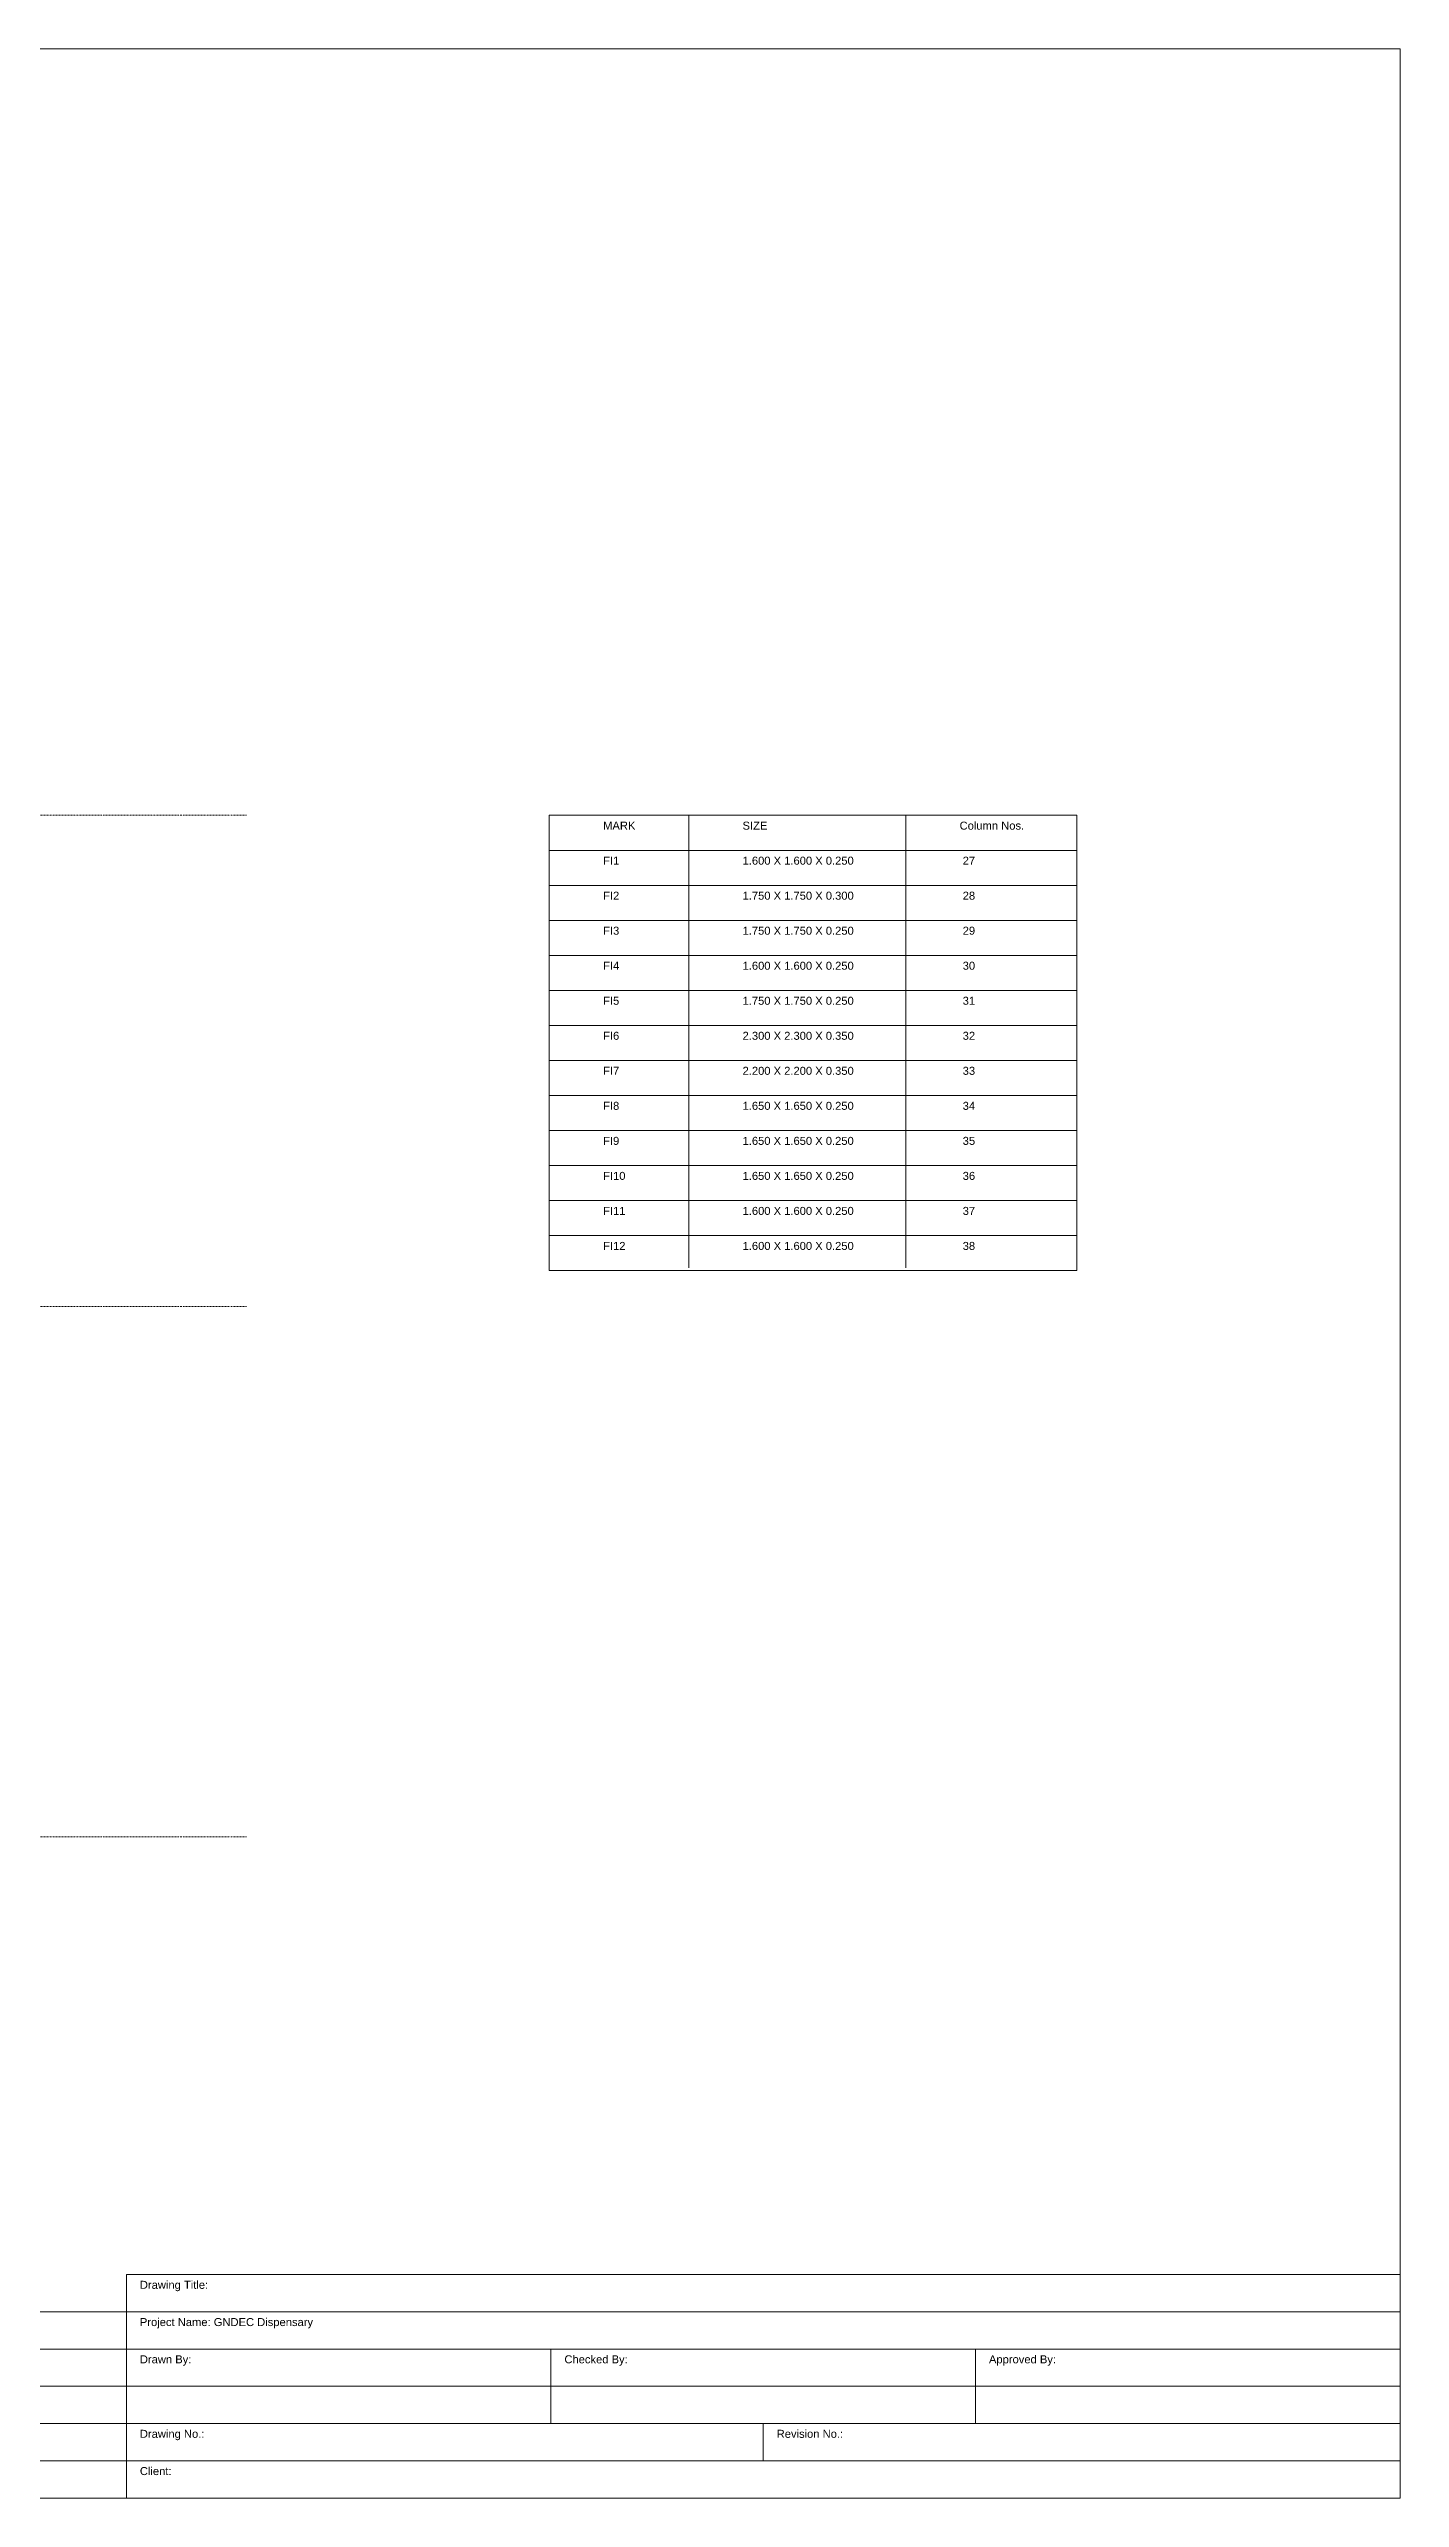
# Model space of a CAD drawing. Header units: inches. Extents: x -483 to 936, y -236 to 673.
# Drawn here: x 434 to 936, y -236 to 673 of the extents above; entities that cross this region are included whole.
import ezdxf
from ezdxf.enums import TextEntityAlignment as Align

# ---------------------------------------------------------------- set-up
doc = ezdxf.new("R2010")
doc.units = ezdxf.units.IN
doc.header["$MEASUREMENT"] = 0
doc.linetypes.add('DASHDOT', pattern=[1, 0.5, -0.25, 0, -0.25])
doc.layers.get('0').update_dxf_attribs({"lineweight": 0})
doc.styles.get("Standard").update_dxf_attribs({"font": 'arial.ttf'})

msp = doc.modelspace()

# ---------------------------------------------------------------- linework, layer by layer
at = {"color": 252, "lineweight": 0}
for p, q in [((935.58553, 672.87971), (-483.44882, 672.87971)), ((935.58553, -236.146), (935.58553, 672.87971)), ((462.57408, -153.18561), (935.58553, -153.18561)), ((462.57408, -153.18561), (462.57408, -236.146)), ((-483.44882, -167.01234), (462.57408, -167.01234)), ((462.57408, -167.01234), (935.58553, -167.01234)), ((-483.44882, -180.83908), (462.57408, -180.83908)), ((462.57408, -180.83908), (935.58553, -180.83908)), ((620.24456, -180.83908), (620.24456, -208.49254)), ((777.91505, -180.83908), (777.91505, -208.49254)), ((-483.44882, -194.66581), (462.57408, -194.66581)), ((462.57408, -194.66581), (935.58553, -194.66581)), ((-483.44882, -208.49254), (462.57408, -208.49254)), ((462.57408, -208.49254), (935.58553, -208.49254)), ((699.0798, -208.49254), (699.0798, -222.31927)), ((-483.44882, -222.31927), (462.57408, -222.31927)), ((462.57408, -222.31927), (935.58553, -222.31927)), ((-483.44882, -236.146), (935.58553, -236.146))]:
    msp.add_line(p, q, dxfattribs=at)
at = {"color": 216, "linetype": 'DASHDOT', "lineweight": 0}
for p, q in [((-349, 388.42857), (507.14175, 388.42857)), ((-349, 206.1451), (507.14175, 206.1451)), ((-349, 9.2947), (507.14175, 9.2947))]:
    msp.add_line(p, q, dxfattribs=at)
at = {"color": 50, "lineweight": 0}
for p, q in [((619.62207, 388.42857), (619.62207, 219.42857)), ((619.62207, 388.42857), (815.58553, 388.42857)), ((671.40823, 388.42857), (671.40823, 220.42857)), ((752.00911, 388.42857), (752.00911, 220.42857)), ((815.58553, 388.42857), (815.58553, 219.42857)), ((619.62207, 375.42857), (815.58553, 375.42857)), ((619.62207, 362.42857), (815.58553, 362.42857)), ((619.62207, 349.42857), (815.58553, 349.42857)), ((619.62207, 336.42857), (815.58553, 336.42857)), ((619.62207, 323.42857), (815.58553, 323.42857)), ((619.62207, 310.42857), (815.58553, 310.42857)), ((619.62207, 297.42857), (815.58553, 297.42857)), ((619.62207, 284.42857), (815.58553, 284.42857)), ((619.62207, 271.42857), (815.58553, 271.42857)), ((619.62207, 258.42857), (815.58553, 258.42857)), ((619.62207, 245.42857), (815.58553, 245.42857)), ((619.62207, 232.42857), (815.58553, 232.42857)), ((619.62207, 219.42857), (815.58553, 219.42857))]:
    msp.add_line(p, q, dxfattribs=at)

# ---------------------------------------------------------------- texts
at = {"color": 130}
for s, p in [('MARK', (639.62207, 384.60184)), ('SIZE', (691.40823, 384.60184)), ('Column Nos.', (772.00911, 384.60184)), ('FI1', (639.62207, 371.60184)), ('1.600 X 1.600 X 0.250', (691.40823, 371.60184)), (' 27', (772.00911, 371.60184)), ('FI2', (639.62207, 358.60184)), ('1.750 X 1.750 X 0.300', (691.40823, 358.60184)), (' 28', (772.00911, 358.60184)), ('FI3', (639.62207, 345.60184)), ('1.750 X 1.750 X 0.250', (691.40823, 345.60184)), (' 29', (772.00911, 345.60184)), ('FI4', (639.62207, 332.60184)), ('1.600 X 1.600 X 0.250', (691.40823, 332.60184)), (' 30', (772.00911, 332.60184)), ('FI5', (639.62207, 319.60184)), ('1.750 X 1.750 X 0.250', (691.40823, 319.60184)), (' 31', (772.00911, 319.60184)), ('FI6', (639.62207, 306.60184)), ('2.300 X 2.300 X 0.350', (691.40823, 306.60184)), (' 32', (772.00911, 306.60184)), ('FI7', (639.62207, 293.60184)), ('2.200 X 2.200 X 0.350', (691.40823, 293.60184)), (' 33', (772.00911, 293.60184)), ('FI8', (639.62207, 280.60184)), ('1.650 X 1.650 X 0.250', (691.40823, 280.60184)), (' 34', (772.00911, 280.60184)), ('FI9', (639.62207, 267.60184)), ('1.650 X 1.650 X 0.250', (691.40823, 267.60184)), (' 35', (772.00911, 267.60184)), ('FI10', (639.62207, 254.60184)), ('1.650 X 1.650 X 0.250', (691.40823, 254.60184)), (' 36', (772.00911, 254.60184)), ('FI11', (639.62207, 241.60184)), ('1.600 X 1.600 X 0.250', (691.40823, 241.60184)), (' 37', (772.00911, 241.60184)), ('FI12', (639.62207, 228.60184)), ('1.600 X 1.600 X 0.250', (691.40823, 228.60184)), (' 38', (772.00911, 228.60184)), ('Drawing Title:', (467.57408, -157.01234)), ('Project Name: GNDEC Dispensary', (467.57408, -170.83908)), ('Drawn By:', (467.57408, -184.66581)), ('Checked By:', (625.24456, -184.66581)), ('Approved By:', (782.91505, -184.66581)), ('Drawing No.:', (467.57408, -212.31927)), ('Revision No.:', (704.0798, -212.31927)), ('Client: ', (467.57408, -226.146))]:
    msp.add_text(s, height=2.97, dxfattribs=at).set_placement(p, align=Align.MIDDLE_LEFT)

doc.saveas('drawing.dxf')
